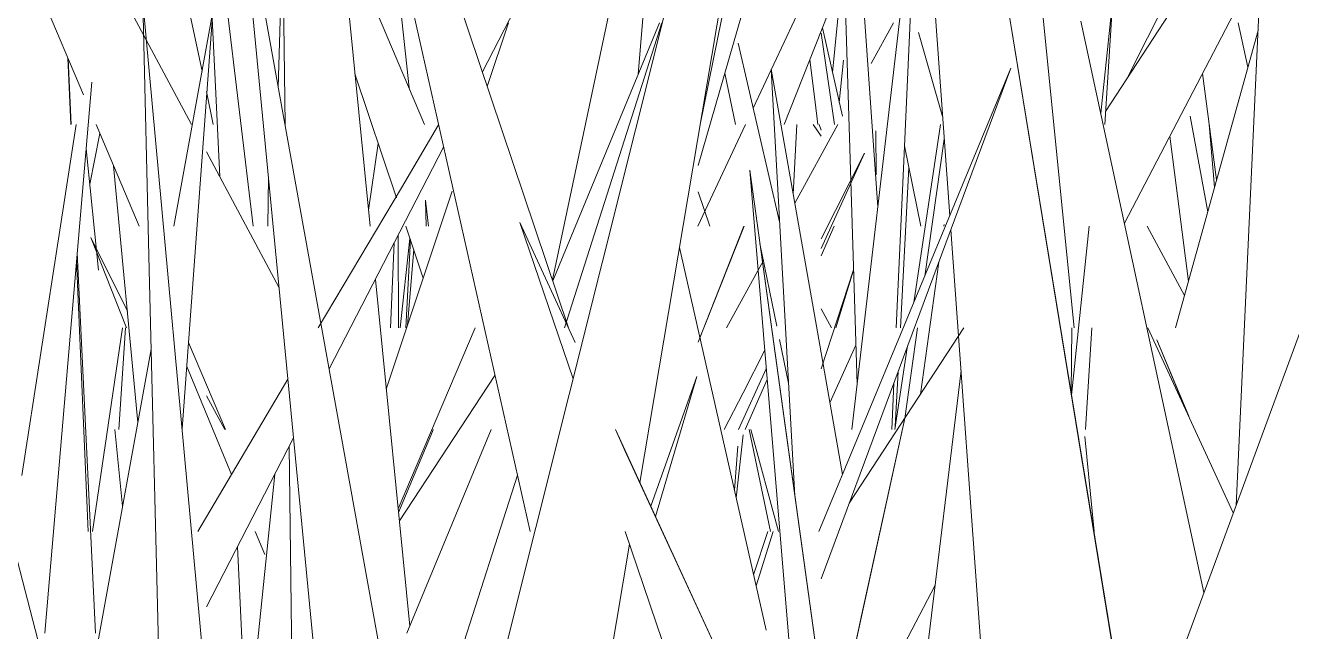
# Model space of a CAD drawing. Header units: millimetres. Extents: x -9575 to 27274, y -4387 to 11354.
# Drawn here: x -6836.18 to -6801.79, y 3072.1 to 3088.55 of the extents above; entities that cross this region are included whole.
import ezdxf

# ---------------------------------------------------------------- set-up
doc = ezdxf.new("R2010")
doc.units = ezdxf.units.MM
doc.layers.add('G-IMPT', color=8, linetype='Continuous', lineweight=9)

# ---------------------------------------------------------------- blocks, each defined once
blk = doc.blocks.new('Grass Array - 25_dwg-V48-North')
at = {"layer": 'G-IMPT'}
for p, q in [((-6829.121, 3085.859), (-6829.411, 3109.239)), ((-6806.335, 3083.187), (-6796.419, 3102.146)), ((-6818.109, 3099.32), (-6821.865, 3081.643)), ((-6828.32, 3098.254), (-6826.815, 3083.1)), ((-6814.817, 3095.442), (-6817.909, 3084.745)), ((-6829.989, 3083.1), (-6831.398, 3094.888)), ((-6831.006, 3086.7), (-6831.398, 3094.888)), ((-6802.553, 3092.776), (-6806.848, 3086.215)), ((-6823.765, 3087.283), (-6821.476, 3091.715)), ((-6823.634, 3086.894), (-6823.058, 3088.618)), ((-6821.857, 3081.618), (-6818.958, 3088.618)), ((-6835.021, 3087.664), (-6834.944, 3085.859)), ((-6831.006, 3086.7), (-6830.897, 3084.436)), ((-6825.966, 3084.143), (-6824.955, 3085.849)), ((-6834.154, 3085.619), (-6834.426, 3084.244)), ((-6827.923, 3079.235), (-6824.819, 3085.244)), ((-6825.966, 3084.143), (-6828.221, 3080.341)), ((-6826.377, 3078.684), (-6824.585, 3084.048)), ((-6825.798, 3080.416), (-6825.63, 3082.465)), ((-6834.785, 3082.158), (-6834.47, 3074.823)), ((-6826.672, 3081.656), (-6825.738, 3072.249)), ((-6834.356, 3074.823), (-6833.539, 3080.341)), ((-6826.054, 3075.434), (-6823.964, 3080.341)), ((-6810.693, 3080.341), (-6813.805, 3075.587)), ((-6829.046, 3078.949), (-6831.493, 3074.823)), ((-6823.424, 3079.05), (-6826.021, 3075.106)), ((-6819.196, 3075.504), (-6817.941, 3079.027)), ((-6819.066, 3075.224), (-6817.941, 3079.027)), ((-6825.814, 3072.065), (-6823.529, 3077.582)), ((-6825.12, 3077.534), (-6825.099, 3077.582)), ((-6831.261, 3072.772), (-6828.893, 3077.357)), ((-6825.12, 3077.534), (-6826.044, 3075.333)), ((-6828.933, 3070.684), (-6829.013, 3077.124)), ((-6829.4, 3076.375), (-6830.134, 3069.306)), ((-6834.599, 3067.094), (-6836.594, 3074.823)), ((-6830.417, 3074.405), (-6830.173, 3069.306)), ((-6814.216, 3068.119), (-6811.472, 3073.366))]:
    blk.add_line(p, q, dxfattribs=at)
blk = doc.blocks.new('Grass Array - 25_dwg-V49-North')
at = {"layer": 'G-IMPT'}
for p, q in [((-6813.073, 3110.884), (-6811.075, 3083.386)), ((-6802.798, 3048.153), (-6813.073, 3110.884)), ((-6831.378, 3087.307), (-6836.176, 3109.974)), ((-6829.067, 3048), (-6814.338, 3106.72)), ((-6806.057, 3068.05), (-6793.393, 3102.436)), ((-6822.473, 3074.823), (-6828.32, 3100.801)), ((-6802.798, 3048.153), (-6811.258, 3099.806)), ((-6831.378, 3087.307), (-6833.876, 3099.11)), ((-6838.383, 3098.395), (-6831.66, 3085.859)), ((-6807.701, 3080.341), (-6809.4, 3097.415)), ((-6834.599, 3086.668), (-6838.938, 3096.895)), ((-6816.098, 3096.276), (-6819.492, 3076.145)), ((-6816.414, 3086.303), (-6812.733, 3094.136)), ((-6806.247, 3087.132), (-6802.746, 3094.136)), ((-6828.968, 3084.974), (-6830.386, 3092.831)), ((-6827.409, 3061.988), (-6830.386, 3092.831)), ((-6816.516, 3092.458), (-6817.852, 3085.859)), ((-6813.733, 3077.582), (-6811.979, 3092.628)), ((-6812.327, 3084.862), (-6811.979, 3092.628)), ((-6826.232, 3091.377), (-6825.758, 3086.849)), ((-6825.198, 3091.535), (-6821.427, 3080.341)), ((-6829.308, 3086.859), (-6829.187, 3091.14)), ((-6827.623, 3091.237), (-6825.337, 3085.859)), ((-6813.029, 3083.621), (-6813.544, 3090.976)), ((-6819.236, 3090.802), (-6819.537, 3087.218)), ((-6815.571, 3085.859), (-6813.664, 3090.671)), ((-6813.664, 3090.671), (-6815.57, 3085.859)), ((-6802.618, 3090.294), (-6803.303, 3075.527)), ((-6814.261, 3087.272), (-6813.998, 3089.986)), ((-6813.943, 3090.099), (-6813.591, 3078.803)), ((-6806.977, 3086.167), (-6806.653, 3089.283)), ((-6806.87, 3085.859), (-6806.653, 3089.283)), ((-6829.19, 3048), (-6832.988, 3089.187)), ((-6832.809, 3081.915), (-6832.988, 3089.187)), ((-6832.146, 3083.1), (-6831.083, 3088.921)), ((-6831.92, 3077.602), (-6831.083, 3088.921)), ((-6821.539, 3080.341), (-6818.892, 3088.618)), ((-6813.212, 3087.509), (-6812.605, 3088.618)), ((-6807.515, 3088.663), (-6804.175, 3073.161)), ((-6802.981, 3087.415), (-6803.245, 3088.618)), ((-6814.205, 3085.859), (-6814.568, 3088.332)), ((-6813.993, 3086.083), (-6814.533, 3088.478)), ((-6811.27, 3086.077), (-6811.922, 3088.358)), ((-6802.706, 3088.404), (-6804.949, 3080.341)), ((-6815.695, 3083.215), (-6816.824, 3088.065)), ((-6834.931, 3085.859), (-6835.016, 3087.652)), ((-6814.717, 3086.312), (-6814.872, 3087.623)), ((-6813.965, 3087.601), (-6814.077, 3086.458)), ((-6826.101, 3083.874), (-6827.226, 3087.234)), ((-6817.185, 3087.25), (-6816.898, 3085.859)), ((-6815.28, 3075.777), (-6815.926, 3087.356)), ((-6814.695, 3080.385), (-6815.926, 3087.356)), ((-6814.568, 3073.535), (-6809.416, 3087.383)), ((-6812.258, 3080.534), (-6809.416, 3087.383)), ((-6803.832, 3084.357), (-6804.217, 3087.238)), ((-6835.649, 3072.065), (-6834.369, 3087.009)), ((-6831.072, 3085.859), (-6831.261, 3086.751)), ((-6831.072, 3085.859), (-6831.261, 3086.751)), ((-6814.717, 3086.312), (-6814.663, 3085.859)), ((-6835.241, 3082.993), (-6834.796, 3085.859)), ((-6833.085, 3083.1), (-6834.255, 3085.859)), ((-6817.919, 3083.1), (-6816.623, 3085.859)), ((-6815.329, 3083.972), (-6815.225, 3085.859)), ((-6814.115, 3085.859), (-6815.285, 3083.723)), ((-6814.568, 3085.541), (-6814.782, 3085.859)), ((-6814.568, 3085.708), (-6814.623, 3085.859)), ((-6811.332, 3085.859), (-6812.054, 3081.027)), ((-6804.072, 3083.494), (-6804.552, 3086.088)), ((-6804.037, 3085.859), (-6803.886, 3084.162)), ((-6813.075, 3084.496), (-6813.088, 3085.689)), ((-6805.103, 3085.544), (-6804.598, 3081.604)), ((-6834.187, 3081.905), (-6834.524, 3085.202)), ((-6826.858, 3083.531), (-6826.594, 3085.344)), ((-6811.861, 3083.1), (-6812.308, 3085.28)), ((-6811.755, 3081.746), (-6811.23, 3085.458)), ((-6831.261, 3085.114), (-6829.286, 3081.432)), ((-6828.968, 3084.974), (-6825.752, 3067.169)), ((-6814.568, 3082.758), (-6813.389, 3085.079)), ((-6814.568, 3082.495), (-6813.389, 3085.079)), ((-6812.327, 3084.862), (-6812.529, 3080.341)), ((-6833.78, 3084.738), (-6833.119, 3077.774)), ((-6829.588, 3083.1), (-6829.576, 3084.434)), ((-6816.508, 3084.621), (-6815.002, 3066.547)), ((-6816.508, 3084.621), (-6815.581, 3077.947)), ((-6812.465, 3055.511), (-6816.508, 3084.621)), ((-6812.415, 3080.341), (-6812.187, 3084.691)), ((-6825.307, 3083.81), (-6825.229, 3083.1)), ((-6825.307, 3083.81), (-6825.292, 3083.1)), ((-6817.909, 3084.031), (-6817.594, 3083.1)), ((-6817.594, 3083.1), (-6817.909, 3084.031)), ((-6825.372, 3081.692), (-6825.843, 3083.1)), ((-6822.747, 3083.197), (-6821.302, 3078.957)), ((-6822.747, 3083.197), (-6821.247, 3079.946)), ((-6821.247, 3079.946), (-6822.747, 3083.197)), ((-6817.909, 3079.959), (-6816.664, 3083.1)), ((-6816.662, 3083.1), (-6817.909, 3079.953)), ((-6814.568, 3082.3), (-6814.219, 3083.1)), ((-6811.23, 3083.151), (-6811.237, 3083.1)), ((-6807.772, 3078.519), (-6807.296, 3083.1)), ((-6805.714, 3083.1), (-6804.704, 3081.223)), ((-6835.241, 3082.993), (-6836.273, 3076.342)), ((-6833.426, 3080.341), (-6834.401, 3082.792)), ((-6833.406, 3080.8), (-6834.401, 3082.792)), ((-6826.05, 3082.861), (-6826.044, 3080.341)), ((-6826.044, 3080.341), (-6826.05, 3082.861)), ((-6826, 3080.341), (-6825.733, 3082.771)), ((-6825.847, 3080.341), (-6825.721, 3082.736)), ((-6811.047, 3083), (-6808.879, 3053.156)), ((-6834.275, 3072.065), (-6834.765, 3082.381)), ((-6826.159, 3082.648), (-6826.259, 3080.341)), ((-6816.06, 3072.142), (-6818.417, 3082.522)), ((-6816.232, 3082.633), (-6815.77, 3080.393)), ((-6816.136, 3082.167), (-6817.135, 3080.341)), ((-6811.373, 3082.123), (-6811.871, 3078.541)), ((-6832.809, 3081.915), (-6831.972, 3048.004)), ((-6814.568, 3079.236), (-6813.688, 3081.92)), ((-6814.173, 3080.341), (-6813.688, 3081.912)), ((-6814.568, 3080.859), (-6814.292, 3080.341)), ((-6833.457, 3080.341), (-6833.634, 3077.582)), ((-6814.695, 3080.385), (-6813.986, 3076.37)), ((-6812.258, 3080.534), (-6814.628, 3074.823)), ((-6812.301, 3077.884), (-6811.954, 3080.341)), ((-6807.783, 3078.585), (-6807.761, 3080.341)), ((-6807.22, 3080.341), (-6807.395, 3077.582)), ((-6803.379, 3075.323), (-6805.695, 3080.341)), ((-6815.695, 3080.027), (-6815.451, 3078.847)), ((-6805.457, 3080.022), (-6804.591, 3077.949)), ((-6804.59, 3077.949), (-6805.457, 3080.022)), ((-6832.756, 3079.761), (-6834.599, 3069.667)), ((-6830.743, 3077.582), (-6831.747, 3079.947)), ((-6816.69, 3078.583), (-6816.102, 3079.741)), ((-6813.624, 3079.877), (-6814.329, 3078.312)), ((-6812.236, 3079.804), (-6812.568, 3077.582)), ((-6830.578, 3076.366), (-6831.795, 3079.292)), ((-6816.811, 3077.582), (-6816.059, 3079.229)), ((-6816.629, 3077.582), (-6816.035, 3078.943)), ((-6810.77, 3079.187), (-6812.866, 3061.794)), ((-6812.555, 3077.665), (-6812.477, 3079.156)), ((-6812.597, 3078.835), (-6812.653, 3077.582)), ((-6830.76, 3077.582), (-6831.261, 3078.499)), ((-6816.69, 3078.583), (-6817.199, 3077.582)), ((-6813.615, 3063.788), (-6815.581, 3077.947)), ((-6814.182, 3069.306), (-6812.288, 3077.934)), ((-6813.48, 3072.492), (-6812.288, 3077.934)), ((-6833.533, 3075.506), (-6833.745, 3077.582)), ((-6820.155, 3077.582), (-6819.896, 3077.021)), ((-6806.603, 3048.226), (-6820.155, 3077.582)), ((-6816.526, 3077.582), (-6815.943, 3074.823)), ((-6816.478, 3077.582), (-6815.728, 3074.823)), ((-6816.69, 3077.442), (-6816.875, 3075.731)), ((-6807.152, 3074.823), (-6807.407, 3077.393)), ((-6806.603, 3048.226), (-6819.896, 3077.021)), ((-6816.827, 3077.13), (-6816.922, 3075.938)), ((-6829.481, 3055.511), (-6822.816, 3076.348)), ((-6829.676, 3074.196), (-6829.937, 3074.823)), ((-6819.892, 3074.823), (-6816.13, 3063.788)), ((-6816.015, 3074.823), (-6816.401, 3073.646)), ((-6816.332, 3073.342), (-6815.875, 3074.823)), ((-6819.773, 3074.474), (-6824.236, 3048)), ((-6813.48, 3072.492), (-6814.179, 3069.306))]:
    blk.add_line(p, q, dxfattribs=at)
blk = doc.blocks.new('Grass Array - Grass Array-V52-North')
for name in ['Grass Array - 25_dwg-V48-North', 'Grass Array - 25_dwg-V49-North']:
    blk.add_blockref(name, (0, 0))

msp = doc.modelspace()

# ---------------------------------------------------------------- block references
msp.add_blockref('Grass Array - Grass Array-V52-North', (0, 0))

doc.saveas('drawing.dxf')
